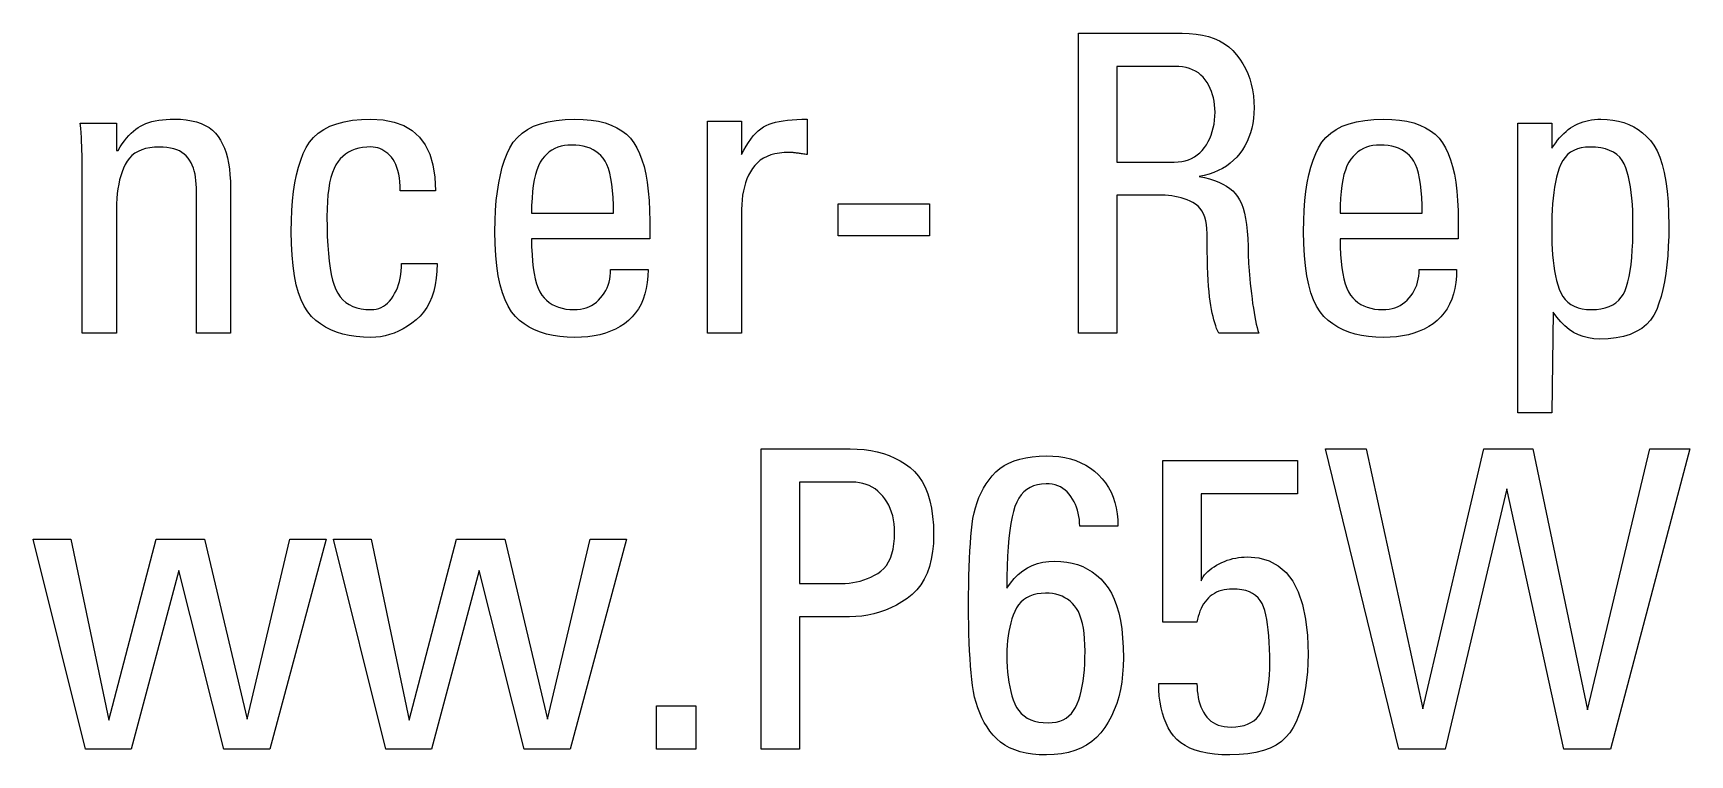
# Model space of a CAD drawing. Header units: inches. Extents: x 0.6 to 61.5, y 0.9 to 41.7.
# Drawn here: x 8.3423 to 8.6742, y 36.6587 to 36.8033 of the extents above; entities that cross this region are included whole.
import ezdxf

# ---------------------------------------------------------------- set-up
doc = ezdxf.new("R2010")
doc.units = ezdxf.units.IN
doc.header["$MEASUREMENT"] = 0
doc.layers.add('ARTWORK', color=2, linetype='Continuous')

msp = doc.modelspace()

# ---------------------------------------------------------------- linework, layer by layer
at = {"layer": 'ARTWORK'}
for points in [[(8.55943, 36.77085), (8.55943, 36.74317), (8.55175, 36.74317), (8.55175, 36.80334), (8.5725, 36.80334), (8.5725, 36.80334), (8.57395, 36.80329), (8.57532, 36.80316), (8.57661, 36.80295), (8.57782, 36.80264), (8.57895, 36.80225), (8.58, 36.80178), (8.58098, 36.80121), (8.58188, 36.80056), (8.58269, 36.79983), (8.58343, 36.799), (8.58343, 36.799), (8.5841, 36.79812), (8.58469, 36.79719), (8.58521, 36.79622), (8.58567, 36.79522), (8.58605, 36.79417), (8.58636, 36.79308), (8.58661, 36.79196), (8.58678, 36.79079), (8.58688, 36.78958), (8.58692, 36.78834), (8.58692, 36.78834), (8.58689, 36.78727), (8.5868, 36.78624), (8.58666, 36.78525), (8.58646, 36.78428), (8.5862, 36.78335), (8.58588, 36.78246), (8.58551, 36.78159), (8.58508, 36.78076), (8.58459, 36.77997), (8.58404, 36.77921), (8.58404, 36.77921), (8.58345, 36.7785), (8.5828, 36.77784), (8.58211, 36.77724), (8.58137, 36.77669), (8.58058, 36.7762), (8.57974, 36.77577), (8.57886, 36.77539), (8.57792, 36.77506), (8.57695, 36.7748), (8.57592, 36.77459), (8.57592, 36.77459), (8.577, 36.77437), (8.57802, 36.77411), (8.57897, 36.77381), (8.57984, 36.77347), (8.58065, 36.77309), (8.58138, 36.77267), (8.58205, 36.77221), (8.58265, 36.77171), (8.58317, 36.77117), (8.58363, 36.77059), (8.58363, 36.77059), (8.58403, 36.76993), (8.5844, 36.76916), (8.58472, 36.76828), (8.585, 36.76728), (8.58523, 36.76617), (8.58542, 36.76495), (8.58557, 36.76361), (8.58568, 36.76216), (8.58574, 36.7606), (8.58577, 36.75892), (8.58577, 36.75892), (8.58577, 36.75839), (8.58579, 36.75781), (8.58582, 36.75717), (8.58586, 36.75647), (8.58592, 36.75572), (8.58598, 36.75492), (8.58606, 36.75406), (8.58615, 36.75314), (8.58626, 36.75217), (8.58638, 36.75114), (8.58638, 36.75114), (8.58651, 36.75011), (8.58664, 36.74913), (8.58678, 36.7482), (8.58692, 36.74732), (8.58707, 36.7465), (8.58721, 36.74573), (8.58737, 36.74501), (8.58752, 36.74434), (8.58768, 36.74373), (8.58785, 36.74317), (8.57985, 36.74317), (8.57985, 36.74317), (8.57964, 36.74362), (8.57943, 36.74412), (8.57924, 36.74466), (8.57906, 36.74524), (8.57888, 36.74586), (8.57871, 36.74652), (8.57856, 36.74722), (8.57841, 36.74797), (8.57827, 36.74876), (8.57814, 36.74959), (8.57814, 36.74959), (8.57802, 36.75049), (8.57791, 36.75149), (8.57782, 36.7526), (8.57773, 36.7538), (8.57767, 36.75511), (8.57761, 36.75653), (8.57757, 36.75804), (8.57754, 36.75965), (8.57752, 36.76137), (8.57752, 36.76318), (8.57752, 36.76318), (8.57749, 36.7641), (8.5774, 36.76495), (8.57726, 36.76573), (8.57706, 36.76645), (8.5768, 36.7671), (8.57649, 36.76769), (8.57612, 36.76821), (8.5757, 36.76867), (8.57522, 36.76906), (8.57468, 36.76938), (8.57468, 36.76938), (8.57411, 36.76966), (8.57353, 36.7699), (8.57293, 36.77012), (8.57232, 36.77032), (8.5717, 36.77048), (8.57107, 36.77061), (8.57043, 36.77072), (8.56977, 36.77079), (8.5691, 36.77084), (8.56842, 36.77085), (8.55943, 36.77085), (8.55943, 36.77085)], [(8.55943, 36.7775), (8.57092, 36.7775), (8.57092, 36.7775), (8.57169, 36.77753), (8.57242, 36.77762), (8.57311, 36.77776), (8.57377, 36.77796), (8.57439, 36.77822), (8.57498, 36.77854), (8.57553, 36.77891), (8.57605, 36.77934), (8.57653, 36.77983), (8.57697, 36.78038), (8.57697, 36.78038), (8.57737, 36.78097), (8.57773, 36.78159), (8.57805, 36.78224), (8.57833, 36.78291), (8.57856, 36.78361), (8.57876, 36.78434), (8.57891, 36.78509), (8.57901, 36.78587), (8.57908, 36.78668), (8.5791, 36.78752), (8.5791, 36.78752), (8.57908, 36.78825), (8.57902, 36.78897), (8.57892, 36.78967), (8.57878, 36.79034), (8.5786, 36.791), (8.57839, 36.79164), (8.57813, 36.79225), (8.57783, 36.79285), (8.5775, 36.79342), (8.57713, 36.79398), (8.57713, 36.79398), (8.57672, 36.79449), (8.57626, 36.79494), (8.57576, 36.79535), (8.57521, 36.7957), (8.57462, 36.79599), (8.57399, 36.79624), (8.57331, 36.79643), (8.57259, 36.79656), (8.57182, 36.79664), (8.57102, 36.79667), (8.55943, 36.79667), (8.55943, 36.7775)], [(8.37501, 36.74317), (8.37501, 36.77234), (8.37501, 36.77234), (8.37499, 36.77308), (8.37494, 36.77378), (8.37486, 36.77445), (8.37474, 36.77509), (8.37459, 36.77571), (8.37441, 36.77629), (8.37419, 36.77684), (8.37394, 36.77735), (8.37366, 36.77784), (8.37334, 36.7783), (8.37334, 36.7783), (8.37299, 36.77872), (8.37258, 36.77909), (8.37213, 36.77943), (8.37162, 36.77971), (8.37107, 36.77996), (8.37047, 36.78015), (8.36983, 36.78031), (8.36913, 36.78042), (8.36839, 36.78049), (8.36759, 36.78051), (8.36759, 36.78051), (8.36661, 36.78047), (8.36569, 36.78037), (8.36484, 36.78019), (8.36406, 36.77995), (8.36334, 36.77963), (8.36269, 36.77925), (8.36211, 36.77879), (8.36159, 36.77827), (8.36114, 36.77767), (8.36076, 36.77701), (8.36076, 36.77701), (8.36043, 36.77629), (8.36013, 36.77553), (8.35987, 36.77473), (8.35964, 36.7739), (8.35945, 36.77303), (8.35929, 36.77212), (8.35917, 36.77117), (8.35908, 36.77018), (8.35903, 36.76915), (8.35901, 36.76809), (8.35901, 36.74317), (8.35216, 36.74317), (8.35216, 36.77651), (8.35216, 36.77651), (8.35216, 36.7773), (8.35215, 36.77811), (8.35213, 36.77894), (8.3521, 36.77979), (8.35207, 36.78065), (8.35202, 36.78154), (8.35197, 36.78244), (8.35191, 36.78336), (8.35184, 36.7843), (8.35176, 36.78526), (8.35901, 36.78526), (8.35901, 36.77984), (8.35934, 36.77984), (8.35934, 36.77984), (8.35975, 36.78052), (8.36016, 36.78116), (8.36059, 36.78175), (8.36102, 36.7823), (8.36147, 36.78281), (8.36192, 36.78328), (8.36239, 36.7837), (8.36286, 36.78408), (8.36335, 36.78442), (8.36384, 36.78472), (8.36384, 36.78472), (8.36436, 36.78498), (8.36491, 36.78521), (8.3655, 36.78542), (8.36612, 36.7856), (8.36678, 36.78575), (8.36747, 36.78587), (8.3682, 36.78597), (8.36896, 36.78604), (8.36976, 36.78608), (8.37059, 36.78609), (8.37059, 36.78609), (8.37182, 36.78606), (8.37297, 36.78595), (8.37404, 36.78578), (8.37503, 36.78554), (8.37595, 36.78523), (8.37679, 36.78485), (8.37756, 36.7844), (8.37824, 36.78388), (8.37885, 36.78329), (8.37937, 36.78263), (8.37937, 36.78263), (8.37984, 36.78191), (8.38026, 36.78111), (8.38064, 36.78025), (8.38096, 36.77933), (8.38123, 36.77833), (8.38145, 36.77727), (8.38162, 36.77614), (8.38175, 36.77494), (8.38182, 36.77367), (8.38184, 36.77234), (8.38184, 36.74317), (8.37501, 36.74317), (8.37501, 36.74317)], [(8.41584, 36.77175), (8.41584, 36.77175), (8.41582, 36.77266), (8.41577, 36.77352), (8.41568, 36.77432), (8.41556, 36.77508), (8.4154, 36.77577), (8.41521, 36.77642), (8.41498, 36.77701), (8.41472, 36.77755), (8.41442, 36.77803), (8.41409, 36.77846), (8.41409, 36.77846), (8.41373, 36.77885), (8.41336, 36.7792), (8.41298, 36.7795), (8.41259, 36.77977), (8.41219, 36.78), (8.41178, 36.78018), (8.41135, 36.78033), (8.41091, 36.78043), (8.41046, 36.78049), (8.41, 36.78052), (8.41, 36.78052), (8.40914, 36.78049), (8.40833, 36.7804), (8.40755, 36.78025), (8.40682, 36.78005), (8.40614, 36.77978), (8.4055, 36.77946), (8.40491, 36.77908), (8.40436, 36.77864), (8.40385, 36.77814), (8.40339, 36.77759), (8.40339, 36.77759), (8.40297, 36.77695), (8.40259, 36.77621), (8.40226, 36.77537), (8.40197, 36.77442), (8.40172, 36.77336), (8.40152, 36.7722), (8.40137, 36.77094), (8.40126, 36.76956), (8.40119, 36.76809), (8.40117, 36.7665), (8.40117, 36.7665), (8.40119, 36.76447), (8.40124, 36.76256), (8.40133, 36.76079), (8.40146, 36.75914), (8.40162, 36.75762), (8.40181, 36.75623), (8.40205, 36.75497), (8.40232, 36.75384), (8.40262, 36.75284), (8.40296, 36.75196), (8.40296, 36.75196), (8.40335, 36.75119), (8.40382, 36.75051), (8.40435, 36.7499), (8.40495, 36.74937), (8.40562, 36.74893), (8.40636, 36.74857), (8.40716, 36.74828), (8.40804, 36.74808), (8.40899, 36.74796), (8.41, 36.74792), (8.41, 36.74792), (8.41054, 36.74795), (8.41106, 36.74803), (8.41156, 36.74816), (8.41203, 36.74835), (8.41248, 36.74859), (8.41291, 36.74889), (8.41332, 36.74924), (8.41371, 36.74964), (8.41408, 36.75009), (8.41442, 36.7506), (8.41442, 36.7506), (8.41474, 36.75114), (8.41503, 36.75171), (8.41528, 36.7523), (8.4155, 36.75293), (8.41568, 36.75357), (8.41583, 36.75424), (8.41595, 36.75494), (8.41603, 36.75566), (8.41608, 36.7564), (8.4161, 36.75717), (8.42325, 36.75717), (8.42325, 36.75717), (8.42321, 36.75565), (8.42308, 36.75421), (8.42287, 36.75286), (8.42258, 36.7516), (8.4222, 36.75043), (8.42173, 36.74934), (8.42118, 36.74834), (8.42055, 36.74742), (8.41982, 36.74659), (8.41902, 36.74585), (8.41902, 36.74585), (8.41816, 36.74518), (8.41729, 36.74459), (8.41642, 36.74406), (8.41553, 36.74361), (8.41464, 36.74322), (8.41373, 36.74291), (8.41281, 36.74266), (8.41189, 36.74249), (8.41095, 36.74238), (8.41, 36.74235), (8.41, 36.74235), (8.40847, 36.74239), (8.40702, 36.74252), (8.40564, 36.74273), (8.40434, 36.74302), (8.40311, 36.7434), (8.40196, 36.74386), (8.40088, 36.7444), (8.39988, 36.74504), (8.39895, 36.74575), (8.3981, 36.74656), (8.3981, 36.74656), (8.39732, 36.74748), (8.39663, 36.74858), (8.39601, 36.74986), (8.39548, 36.7513), (8.39503, 36.75291), (8.39467, 36.7547), (8.39438, 36.75666), (8.39418, 36.7588), (8.39406, 36.7611), (8.39402, 36.76359), (8.39402, 36.76359), (8.39405, 36.76575), (8.39414, 36.7678), (8.39428, 36.76975), (8.39449, 36.7716), (8.39476, 36.77333), (8.39509, 36.77496), (8.39548, 36.77647), (8.39593, 36.77788), (8.39644, 36.77918), (8.39702, 36.78038), (8.39702, 36.78038), (8.39768, 36.78146), (8.39849, 36.78244), (8.39944, 36.78329), (8.40053, 36.78404), (8.40176, 36.78466), (8.40313, 36.78518), (8.40464, 36.78557), (8.40629, 36.78586), (8.40808, 36.78603), (8.41, 36.78609), (8.41, 36.78609), (8.41246, 36.78594), (8.41465, 36.78551), (8.41659, 36.7848), (8.41827, 36.78379), (8.4197, 36.7825), (8.42086, 36.78093), (8.42177, 36.77906), (8.42242, 36.77691), (8.4228, 36.77448), (8.42293, 36.77175), (8.41584, 36.77175), (8.41584, 36.77175)], [(8.44217, 36.76209), (8.44217, 36.76209), (8.44219, 36.76049), (8.44226, 36.75899), (8.44236, 36.75759), (8.44251, 36.75631), (8.44269, 36.75513), (8.44292, 36.75406), (8.44319, 36.7531), (8.44351, 36.75224), (8.44386, 36.75149), (8.44426, 36.75084), (8.44426, 36.75084), (8.4447, 36.75029), (8.44518, 36.74979), (8.44571, 36.74935), (8.44629, 36.74897), (8.44691, 36.74865), (8.44758, 36.74839), (8.44829, 36.74818), (8.44904, 36.74803), (8.44984, 36.74794), (8.45069, 36.74791), (8.45069, 36.74791), (8.45134, 36.74794), (8.45196, 36.74801), (8.45256, 36.74813), (8.45313, 36.74829), (8.45367, 36.7485), (8.45419, 36.74876), (8.45469, 36.74906), (8.45515, 36.74941), (8.45559, 36.74981), (8.45601, 36.75025), (8.45601, 36.75025), (8.45639, 36.75073), (8.45673, 36.75123), (8.45703, 36.75174), (8.45729, 36.75228), (8.45751, 36.75284), (8.45769, 36.75341), (8.45783, 36.75401), (8.45793, 36.75463), (8.45799, 36.75527), (8.45801, 36.75593), (8.46551, 36.75593), (8.46551, 36.75593), (8.46547, 36.75461), (8.46535, 36.75335), (8.46515, 36.75217), (8.46488, 36.75105), (8.46453, 36.75), (8.4641, 36.74902), (8.46359, 36.7481), (8.463, 36.74725), (8.46233, 36.74646), (8.46159, 36.74575), (8.46159, 36.74575), (8.46078, 36.7451), (8.45991, 36.74452), (8.45898, 36.74401), (8.45799, 36.74357), (8.45695, 36.74319), (8.45585, 36.74289), (8.45468, 36.74265), (8.45346, 36.74248), (8.45218, 36.74238), (8.45084, 36.74234), (8.45084, 36.74234), (8.44931, 36.74239), (8.44786, 36.74251), (8.44648, 36.74272), (8.44517, 36.74302), (8.44394, 36.7434), (8.44279, 36.74386), (8.44171, 36.74441), (8.44071, 36.74504), (8.43978, 36.74575), (8.43892, 36.74655), (8.43892, 36.74655), (8.43815, 36.74748), (8.43746, 36.74858), (8.43685, 36.74985), (8.43632, 36.75129), (8.43587, 36.75291), (8.4355, 36.7547), (8.43521, 36.75666), (8.435, 36.75879), (8.43488, 36.7611), (8.43484, 36.76358), (8.43484, 36.76358), (8.43487, 36.76575), (8.43496, 36.76781), (8.43511, 36.76976), (8.43532, 36.7716), (8.43559, 36.77333), (8.43592, 36.77496), (8.43631, 36.77647), (8.43676, 36.77788), (8.43727, 36.77918), (8.43784, 36.78037), (8.43784, 36.78037), (8.43851, 36.78146), (8.43932, 36.78243), (8.44027, 36.78329), (8.44136, 36.78403), (8.44259, 36.78466), (8.44396, 36.78517), (8.44547, 36.78557), (8.44712, 36.78585), (8.44891, 36.78602), (8.45084, 36.78608), (8.45084, 36.78608), (8.45252, 36.78603), (8.45409, 36.78589), (8.45555, 36.78566), (8.4569, 36.78533), (8.45814, 36.7849), (8.45927, 36.78438), (8.46028, 36.78377), (8.46119, 36.78306), (8.46199, 36.78226), (8.46267, 36.78136), (8.46267, 36.78136), (8.46327, 36.78035), (8.46381, 36.77921), (8.46429, 36.77795), (8.4647, 36.77657), (8.46505, 36.77506), (8.46533, 36.77343), (8.46555, 36.77168), (8.46571, 36.7698), (8.46581, 36.76779), (8.46584, 36.76566), (8.46584, 36.76209), (8.44217, 36.76209), (8.44217, 36.76209)], [(8.48426, 36.77901), (8.48426, 36.77901), (8.4847, 36.77988), (8.48515, 36.78069), (8.48562, 36.78144), (8.48609, 36.78211), (8.48658, 36.78272), (8.48707, 36.78327), (8.48758, 36.78375), (8.4881, 36.78417), (8.48864, 36.78452), (8.48918, 36.78481), (8.48918, 36.78481), (8.48976, 36.78506), (8.49039, 36.78527), (8.49107, 36.78546), (8.49181, 36.78563), (8.49261, 36.78577), (8.49346, 36.78589), (8.49437, 36.78598), (8.49533, 36.78604), (8.49635, 36.78608), (8.49742, 36.78609), (8.49742, 36.77901), (8.49742, 36.77901), (8.49717, 36.77904), (8.49694, 36.77907), (8.49671, 36.7791), (8.49648, 36.77914), (8.49626, 36.77916), (8.49605, 36.77919), (8.49584, 36.77922), (8.49564, 36.77925), (8.49545, 36.77927), (8.49526, 36.7793), (8.49526, 36.7793), (8.49508, 36.77932), (8.49491, 36.77935), (8.49474, 36.77936), (8.49458, 36.77938), (8.49443, 36.77939), (8.49428, 36.77941), (8.49414, 36.77941), (8.49401, 36.77942), (8.49388, 36.77942), (8.49376, 36.77943), (8.49376, 36.77943), (8.49276, 36.77939), (8.49182, 36.7793), (8.49093, 36.77914), (8.49011, 36.77891), (8.48935, 36.77862), (8.48864, 36.77827), (8.488, 36.77785), (8.48741, 36.77737), (8.48688, 36.77683), (8.48642, 36.77622), (8.48642, 36.77622), (8.48601, 36.77556), (8.48564, 36.77486), (8.48532, 36.77413), (8.48504, 36.77336), (8.4848, 36.77256), (8.48461, 36.77172), (8.48446, 36.77085), (8.48435, 36.76994), (8.48429, 36.76899), (8.48426, 36.76801), (8.48426, 36.74318), (8.47743, 36.74318), (8.47743, 36.78566), (8.48426, 36.78566), (8.48426, 36.77901), (8.48426, 36.77901)], [(8.60417, 36.76209), (8.60417, 36.76209), (8.60419, 36.76049), (8.60426, 36.75899), (8.60436, 36.75759), (8.60451, 36.75631), (8.60469, 36.75513), (8.60492, 36.75406), (8.60519, 36.7531), (8.60551, 36.75224), (8.60586, 36.75149), (8.60626, 36.75084), (8.60626, 36.75084), (8.6067, 36.75029), (8.60718, 36.74979), (8.60771, 36.74935), (8.60829, 36.74897), (8.60891, 36.74865), (8.60958, 36.74839), (8.61029, 36.74818), (8.61104, 36.74803), (8.61184, 36.74794), (8.61269, 36.74791), (8.61269, 36.74791), (8.61334, 36.74794), (8.61396, 36.74801), (8.61456, 36.74813), (8.61513, 36.74829), (8.61567, 36.7485), (8.61619, 36.74876), (8.61669, 36.74906), (8.61715, 36.74941), (8.61759, 36.74981), (8.61801, 36.75025), (8.61801, 36.75025), (8.61839, 36.75073), (8.61873, 36.75123), (8.61903, 36.75174), (8.61929, 36.75228), (8.61951, 36.75284), (8.61969, 36.75341), (8.61983, 36.75401), (8.61993, 36.75463), (8.61999, 36.75527), (8.62001, 36.75593), (8.62751, 36.75593), (8.62751, 36.75593), (8.62747, 36.75461), (8.62735, 36.75335), (8.62715, 36.75217), (8.62688, 36.75105), (8.62653, 36.75), (8.6261, 36.74902), (8.62559, 36.7481), (8.625, 36.74725), (8.62433, 36.74646), (8.62359, 36.74575), (8.62359, 36.74575), (8.62278, 36.7451), (8.62191, 36.74452), (8.62098, 36.74401), (8.61999, 36.74357), (8.61895, 36.74319), (8.61785, 36.74289), (8.61668, 36.74265), (8.61546, 36.74248), (8.61418, 36.74238), (8.61284, 36.74234), (8.61284, 36.74234), (8.61131, 36.74239), (8.60986, 36.74251), (8.60848, 36.74272), (8.60717, 36.74302), (8.60594, 36.7434), (8.60479, 36.74386), (8.60371, 36.74441), (8.60271, 36.74504), (8.60178, 36.74575), (8.60092, 36.74655), (8.60092, 36.74655), (8.60015, 36.74748), (8.59946, 36.74858), (8.59885, 36.74985), (8.59832, 36.75129), (8.59787, 36.75291), (8.5975, 36.7547), (8.59721, 36.75666), (8.597, 36.75879), (8.59688, 36.7611), (8.59684, 36.76358), (8.59684, 36.76358), (8.59687, 36.76575), (8.59696, 36.76781), (8.59711, 36.76976), (8.59732, 36.7716), (8.59759, 36.77333), (8.59792, 36.77496), (8.59831, 36.77647), (8.59876, 36.77788), (8.59927, 36.77918), (8.59984, 36.78037), (8.59984, 36.78037), (8.60051, 36.78146), (8.60132, 36.78243), (8.60227, 36.78329), (8.60336, 36.78403), (8.60459, 36.78466), (8.60596, 36.78517), (8.60747, 36.78557), (8.60912, 36.78585), (8.61091, 36.78602), (8.61284, 36.78608), (8.61284, 36.78608), (8.61452, 36.78603), (8.61609, 36.78589), (8.61755, 36.78566), (8.6189, 36.78533), (8.62014, 36.7849), (8.62127, 36.78438), (8.62228, 36.78377), (8.62319, 36.78306), (8.62399, 36.78226), (8.62467, 36.78136), (8.62467, 36.78136), (8.62527, 36.78035), (8.62581, 36.77921), (8.62629, 36.77795), (8.6267, 36.77657), (8.62705, 36.77506), (8.62733, 36.77343), (8.62755, 36.77168), (8.62771, 36.7698), (8.62781, 36.76779), (8.62784, 36.76566), (8.62784, 36.76209), (8.60417, 36.76209), (8.60417, 36.76209)], [(8.64659, 36.78026), (8.64659, 36.78026), (8.64696, 36.78083), (8.64735, 36.78137), (8.64774, 36.78188), (8.64815, 36.78236), (8.64856, 36.78281), (8.64899, 36.78323), (8.64943, 36.78363), (8.64987, 36.78399), (8.65033, 36.78433), (8.6508, 36.78464), (8.6508, 36.78464), (8.65128, 36.78491), (8.65178, 36.78516), (8.6523, 36.78537), (8.65284, 36.78556), (8.65339, 36.78572), (8.65396, 36.78585), (8.65455, 36.78595), (8.65516, 36.78602), (8.65578, 36.78607), (8.65642, 36.78608), (8.65642, 36.78608), (8.65765, 36.78604), (8.65882, 36.78591), (8.65994, 36.7857), (8.66101, 36.7854), (8.66203, 36.78502), (8.66299, 36.78455), (8.66391, 36.78399), (8.66477, 36.78335), (8.66558, 36.78262), (8.66634, 36.7818), (8.66634, 36.7818), (8.66704, 36.78087), (8.66767, 36.77976), (8.66822, 36.77848), (8.6687, 36.77703), (8.6691, 36.77541), (8.66943, 36.77362), (8.66969, 36.77166), (8.66987, 36.76953), (8.66998, 36.76723), (8.67002, 36.76476), (8.67002, 36.76476), (8.67, 36.76264), (8.66992, 36.76062), (8.6698, 36.7587), (8.66963, 36.75687), (8.66941, 36.75514), (8.66914, 36.75351), (8.66882, 36.75197), (8.66846, 36.75054), (8.66805, 36.7492), (8.66759, 36.74796), (8.66759, 36.74796), (8.66704, 36.74683), (8.66636, 36.74581), (8.66555, 36.74492), (8.6646, 36.74415), (8.66351, 36.7435), (8.6623, 36.74296), (8.66095, 36.74255), (8.65946, 36.74225), (8.65785, 36.74207), (8.6561, 36.74201), (8.6561, 36.74201), (8.65499, 36.74207), (8.65391, 36.74223), (8.65288, 36.7425), (8.6519, 36.74287), (8.65095, 36.74336), (8.65005, 36.74395), (8.64919, 36.74466), (8.64837, 36.74547), (8.64759, 36.74639), (8.64685, 36.74742), (8.64659, 36.72725), (8.63976, 36.72725), (8.63976, 36.78526), (8.64659, 36.78526), (8.64659, 36.78026), (8.64659, 36.78026)], [(8.45859, 36.76726), (8.45859, 36.76726), (8.45857, 36.76888), (8.45851, 36.77038), (8.4584, 36.77176), (8.45826, 36.77304), (8.45807, 36.7742), (8.45784, 36.77524), (8.45757, 36.77617), (8.45726, 36.77699), (8.45691, 36.77769), (8.45652, 36.77828), (8.45652, 36.77828), (8.45608, 36.77878), (8.45559, 36.77923), (8.45507, 36.77962), (8.4545, 36.77997), (8.45389, 36.78026), (8.45324, 36.78049), (8.45254, 36.78068), (8.4518, 36.78081), (8.45101, 36.78089), (8.45019, 36.78091), (8.45019, 36.78091), (8.44945, 36.78089), (8.44874, 36.7808), (8.44807, 36.78066), (8.44744, 36.78046), (8.44683, 36.7802), (8.44626, 36.77989), (8.44572, 36.77952), (8.44522, 36.77909), (8.44475, 36.77861), (8.44431, 36.77807), (8.44431, 36.77807), (8.4439, 36.77744), (8.44354, 36.77672), (8.44322, 36.77589), (8.44294, 36.77497), (8.44271, 36.77394), (8.44251, 36.7728), (8.44236, 36.77157), (8.44226, 36.77023), (8.44219, 36.7688), (8.44217, 36.76726), (8.45859, 36.76726)], [(8.62059, 36.76726), (8.62059, 36.76726), (8.62057, 36.76888), (8.62051, 36.77038), (8.6204, 36.77176), (8.62026, 36.77304), (8.62007, 36.7742), (8.61984, 36.77524), (8.61957, 36.77617), (8.61926, 36.77699), (8.61891, 36.77769), (8.61852, 36.77828), (8.61852, 36.77828), (8.61808, 36.77878), (8.61759, 36.77923), (8.61707, 36.77962), (8.6165, 36.77997), (8.61589, 36.78026), (8.61524, 36.78049), (8.61454, 36.78068), (8.6138, 36.78081), (8.61301, 36.78089), (8.61219, 36.78091), (8.61219, 36.78091), (8.61145, 36.78089), (8.61074, 36.7808), (8.61007, 36.78066), (8.60944, 36.78046), (8.60883, 36.7802), (8.60826, 36.77989), (8.60772, 36.77952), (8.60722, 36.77909), (8.60675, 36.77861), (8.60631, 36.77807), (8.60631, 36.77807), (8.6059, 36.77744), (8.60554, 36.77672), (8.60522, 36.77589), (8.60494, 36.77497), (8.60471, 36.77394), (8.60451, 36.7728), (8.60436, 36.77157), (8.60426, 36.77023), (8.60419, 36.7688), (8.60417, 36.76726), (8.62059, 36.76726)], [(8.66284, 36.76493), (8.66284, 36.76493), (8.66283, 36.76635), (8.66278, 36.7677), (8.66271, 36.769), (8.66261, 36.77023), (8.66249, 36.7714), (8.66233, 36.77251), (8.66215, 36.77356), (8.66193, 36.77454), (8.66169, 36.77547), (8.66142, 36.77633), (8.66142, 36.77633), (8.6611, 36.77712), (8.66068, 36.77783), (8.66018, 36.77846), (8.6596, 36.779), (8.65892, 36.77946), (8.65816, 36.77984), (8.65732, 36.78013), (8.65638, 36.78034), (8.65536, 36.78047), (8.65426, 36.78051), (8.65426, 36.78051), (8.65334, 36.78047), (8.65249, 36.78034), (8.6517, 36.78013), (8.65098, 36.77983), (8.65033, 36.77945), (8.64974, 36.77898), (8.64922, 36.77843), (8.64877, 36.77779), (8.64838, 36.77706), (8.64806, 36.77625), (8.64806, 36.77625), (8.64778, 36.77538), (8.64753, 36.77445), (8.64731, 36.77348), (8.64712, 36.77247), (8.64696, 36.7714), (8.64682, 36.77028), (8.64672, 36.76912), (8.64665, 36.76791), (8.6466, 36.76664), (8.64659, 36.76533), (8.64659, 36.76242), (8.64659, 36.76242), (8.6466, 36.76119), (8.64665, 36.76001), (8.64672, 36.75887), (8.64682, 36.75777), (8.64696, 36.75671), (8.64712, 36.75569), (8.64731, 36.75472), (8.64753, 36.75378), (8.64778, 36.75289), (8.64806, 36.75204), (8.64806, 36.75204), (8.64838, 36.75126), (8.64878, 36.75056), (8.64925, 36.74994), (8.64978, 36.74941), (8.65039, 36.74895), (8.65107, 36.74858), (8.65183, 36.74829), (8.65265, 36.74808), (8.65354, 36.74796), (8.65451, 36.74792), (8.65451, 36.74792), (8.6555, 36.74795), (8.65643, 36.74807), (8.65729, 36.74826), (8.65807, 36.74853), (8.65878, 36.74888), (8.65943, 36.7493), (8.65999, 36.7498), (8.66049, 36.75038), (8.66092, 36.75103), (8.66127, 36.75176), (8.66127, 36.75176), (8.66157, 36.75258), (8.66183, 36.75351), (8.66207, 36.75455), (8.66227, 36.7557), (8.66245, 36.75697), (8.66259, 36.75834), (8.6627, 36.75982), (8.66278, 36.76141), (8.66282, 36.76312), (8.66284, 36.76493)], [(8.50359, 36.7691), (8.52192, 36.7691), (8.52192, 36.76268), (8.50359, 36.76268), (8.50359, 36.7691), (8.50359, 36.7691)], [(8.48814, 36.65984), (8.48814, 36.72), (8.50597, 36.72), (8.50597, 36.72), (8.50742, 36.71997), (8.50881, 36.71985), (8.51015, 36.71967), (8.51143, 36.7194), (8.51266, 36.71907), (8.51384, 36.71865), (8.51497, 36.71817), (8.51604, 36.7176), (8.51706, 36.71697), (8.51803, 36.71625), (8.51803, 36.71625), (8.51892, 36.71544), (8.51972, 36.71452), (8.52042, 36.71347), (8.52103, 36.71231), (8.52155, 36.71102), (8.52197, 36.70962), (8.5223, 36.7081), (8.52253, 36.70647), (8.52268, 36.70471), (8.52272, 36.70284), (8.52272, 36.70284), (8.52267, 36.70107), (8.52251, 36.69942), (8.52225, 36.69787), (8.52188, 36.69643), (8.52141, 36.6951), (8.52083, 36.69387), (8.52014, 36.69275), (8.51935, 36.69174), (8.51845, 36.69084), (8.51744, 36.69004), (8.51744, 36.69004), (8.51638, 36.68934), (8.51529, 36.68871), (8.51418, 36.68816), (8.51305, 36.68768), (8.51191, 36.68727), (8.51074, 36.68694), (8.50956, 36.68668), (8.50836, 36.6865), (8.50714, 36.68639), (8.5059, 36.68635), (8.49582, 36.68635), (8.49582, 36.65984), (8.48814, 36.65984), (8.48814, 36.65984)], [(8.52974, 36.68855), (8.52974, 36.68855), (8.52974, 36.69063), (8.52976, 36.69261), (8.5298, 36.6945), (8.52985, 36.69628), (8.52991, 36.69797), (8.52999, 36.69956), (8.53008, 36.70105), (8.53018, 36.70245), (8.5303, 36.70374), (8.53043, 36.70494), (8.53043, 36.70494), (8.5306, 36.70607), (8.53082, 36.70716), (8.53109, 36.70822), (8.53142, 36.70925), (8.5318, 36.71024), (8.53223, 36.71119), (8.53271, 36.7121), (8.53325, 36.71298), (8.53383, 36.71383), (8.53447, 36.71463), (8.53447, 36.71463), (8.53518, 36.71538), (8.53597, 36.71606), (8.53685, 36.71665), (8.53781, 36.71717), (8.53885, 36.71761), (8.53997, 36.71796), (8.54118, 36.71824), (8.54248, 36.71844), (8.54386, 36.71856), (8.54532, 36.7186), (8.54532, 36.7186), (8.54661, 36.71856), (8.54784, 36.71845), (8.54902, 36.71826), (8.55015, 36.71799), (8.55122, 36.71765), (8.55224, 36.71723), (8.55321, 36.71673), (8.55412, 36.71616), (8.55497, 36.71552), (8.55578, 36.7148), (8.55578, 36.7148), (8.55651, 36.71401), (8.55717, 36.71317), (8.55775, 36.71228), (8.55826, 36.71133), (8.55868, 36.71033), (8.55903, 36.70927), (8.5593, 36.70816), (8.5595, 36.707), (8.55961, 36.70578), (8.55965, 36.70451), (8.55199, 36.70451), (8.55199, 36.70451), (8.55197, 36.70518), (8.55192, 36.70584), (8.55183, 36.70648), (8.55171, 36.7071), (8.55155, 36.7077), (8.55136, 36.70829), (8.55113, 36.70886), (8.55087, 36.70941), (8.55057, 36.70995), (8.55024, 36.71046), (8.55024, 36.71046), (8.54987, 36.71095), (8.54948, 36.71138), (8.54905, 36.71176), (8.5486, 36.71209), (8.54811, 36.71237), (8.5476, 36.7126), (8.54705, 36.71278), (8.54648, 36.7129), (8.54587, 36.71298), (8.54524, 36.71301), (8.54524, 36.71301), (8.54435, 36.71296), (8.54352, 36.71282), (8.54275, 36.7126), (8.54204, 36.71228), (8.54139, 36.71187), (8.5408, 36.71137), (8.54026, 36.71078), (8.53979, 36.7101), (8.53937, 36.70933), (8.53901, 36.70846), (8.53901, 36.70846), (8.5387, 36.70748), (8.53843, 36.70636), (8.53818, 36.70508), (8.53797, 36.70366), (8.53779, 36.7021), (8.53765, 36.70039), (8.53753, 36.69853), (8.53745, 36.69653), (8.5374, 36.69438), (8.53739, 36.69209), (8.53739, 36.69209), (8.5381, 36.69312), (8.53887, 36.69404), (8.53969, 36.69485), (8.54057, 36.69556), (8.5415, 36.69615), (8.54249, 36.69664), (8.54353, 36.69702), (8.54463, 36.69729), (8.54578, 36.69745), (8.54699, 36.69751), (8.54699, 36.69751), (8.54821, 36.69746), (8.54939, 36.69733), (8.55051, 36.69711), (8.55158, 36.6968), (8.55261, 36.69641), (8.55358, 36.69592), (8.55451, 36.69535), (8.55538, 36.69469), (8.5562, 36.69394), (8.55697, 36.6931), (8.55697, 36.6931), (8.55769, 36.69216), (8.55833, 36.6911), (8.55889, 36.68991), (8.55938, 36.68859), (8.5598, 36.68716), (8.56013, 36.6856), (8.5604, 36.68392), (8.56059, 36.68211), (8.5607, 36.68018), (8.56074, 36.67813), (8.56074, 36.67813), (8.5607, 36.67645), (8.56059, 36.67483), (8.5604, 36.67327), (8.56014, 36.67178), (8.55981, 36.67034), (8.5594, 36.66897), (8.55891, 36.66767), (8.55835, 36.66643), (8.55772, 36.66525), (8.55701, 36.66413), (8.55701, 36.66413), (8.55623, 36.66309), (8.55536, 36.66217), (8.55441, 36.66135), (8.55337, 36.66064), (8.55224, 36.66004), (8.55103, 36.65955), (8.54973, 36.65916), (8.54834, 36.65889), (8.54687, 36.65873), (8.54532, 36.65867), (8.54532, 36.65867), (8.54389, 36.65871), (8.54254, 36.65883), (8.54128, 36.65903), (8.54009, 36.6593), (8.53898, 36.65966), (8.53795, 36.66009), (8.53701, 36.66061), (8.53614, 36.6612), (8.53536, 36.66187), (8.53465, 36.66262), (8.53465, 36.66262), (8.53401, 36.66343), (8.53342, 36.66429), (8.53288, 36.66518), (8.53239, 36.66612), (8.53195, 36.66709), (8.53156, 36.66811), (8.53122, 36.66916), (8.53094, 36.67026), (8.53071, 36.6714), (8.53053, 36.67258), (8.53053, 36.67258), (8.53038, 36.67381), (8.53024, 36.67513), (8.53012, 36.67653), (8.53002, 36.678), (8.52993, 36.67956), (8.52986, 36.6812), (8.52981, 36.68292), (8.52977, 36.68471), (8.52974, 36.68659), (8.52974, 36.68855), (8.52974, 36.68855)], [(8.59565, 36.71767), (8.59565, 36.71101), (8.57631, 36.71101), (8.57631, 36.69376), (8.57631, 36.69359), (8.57631, 36.69359), (8.57651, 36.69398), (8.57675, 36.69437), (8.57702, 36.69473), (8.57733, 36.69509), (8.57768, 36.69543), (8.57806, 36.69577), (8.57847, 36.69608), (8.57892, 36.69639), (8.5794, 36.69668), (8.57992, 36.69697), (8.57992, 36.69697), (8.58046, 36.69723), (8.58101, 36.69746), (8.58156, 36.69767), (8.58211, 36.69785), (8.58267, 36.698), (8.58324, 36.69812), (8.58381, 36.69822), (8.58438, 36.69829), (8.58496, 36.69833), (8.58555, 36.69834), (8.58555, 36.69834), (8.58786, 36.69815), (8.58993, 36.69756), (8.59176, 36.69659), (8.59334, 36.69523), (8.59468, 36.69348), (8.59578, 36.69134), (8.59663, 36.68881), (8.59724, 36.68589), (8.59761, 36.68258), (8.59773, 36.67888), (8.59773, 36.67888), (8.5977, 36.67707), (8.59761, 36.67534), (8.59746, 36.67368), (8.59726, 36.67209), (8.59699, 36.67058), (8.59667, 36.66915), (8.59628, 36.66779), (8.59584, 36.6665), (8.59534, 36.66529), (8.59479, 36.66416), (8.59479, 36.66416), (8.59412, 36.66312), (8.59332, 36.66219), (8.59239, 36.66136), (8.59132, 36.66065), (8.59012, 36.66005), (8.58878, 36.65955), (8.5873, 36.65917), (8.58569, 36.65889), (8.58395, 36.65873), (8.58206, 36.65867), (8.58206, 36.65867), (8.58047, 36.65871), (8.57897, 36.65883), (8.57759, 36.65902), (8.5763, 36.65928), (8.57513, 36.65962), (8.57405, 36.66004), (8.57309, 36.66053), (8.57222, 36.6611), (8.57147, 36.66175), (8.57081, 36.66247), (8.57081, 36.66247), (8.57024, 36.66325), (8.56973, 36.6641), (8.56928, 36.66501), (8.56889, 36.66597), (8.56856, 36.667), (8.56829, 36.66808), (8.56808, 36.66922), (8.56793, 36.67043), (8.56784, 36.67169), (8.56781, 36.67301), (8.57548, 36.67301), (8.57548, 36.67301), (8.5755, 36.67225), (8.57554, 36.67153), (8.57563, 36.67083), (8.57574, 36.67016), (8.57589, 36.66952), (8.57606, 36.6689), (8.57628, 36.66831), (8.57652, 36.66775), (8.5768, 36.66722), (8.5771, 36.66672), (8.5771, 36.66672), (8.57745, 36.66625), (8.57783, 36.66583), (8.57826, 36.66546), (8.57872, 36.66514), (8.57922, 36.66487), (8.57976, 36.66465), (8.58034, 36.66448), (8.58096, 36.66436), (8.58162, 36.66428), (8.58231, 36.66426), (8.58231, 36.66426), (8.58325, 36.66429), (8.58411, 36.6644), (8.58491, 36.66457), (8.58564, 36.66482), (8.5863, 36.66514), (8.5869, 36.66552), (8.58743, 36.66598), (8.58789, 36.66651), (8.58828, 36.66711), (8.5886, 36.66779), (8.5886, 36.66779), (8.58888, 36.66851), (8.58913, 36.66929), (8.58935, 36.6701), (8.58954, 36.67095), (8.58971, 36.67185), (8.58984, 36.67279), (8.58994, 36.67377), (8.59002, 36.67479), (8.59006, 36.67586), (8.59008, 36.67697), (8.59008, 36.67697), (8.59006, 36.67849), (8.59003, 36.67992), (8.58996, 36.68127), (8.58987, 36.68254), (8.58976, 36.68372), (8.58962, 36.68481), (8.58945, 36.68583), (8.58926, 36.68675), (8.58905, 36.6876), (8.58881, 36.68835), (8.58881, 36.68835), (8.58852, 36.68903), (8.58816, 36.68964), (8.58772, 36.69018), (8.58721, 36.69064), (8.58663, 36.69104), (8.58598, 36.69136), (8.58525, 36.6916), (8.58445, 36.69178), (8.58357, 36.69189), (8.58262, 36.69192), (8.58262, 36.69192), (8.58202, 36.69191), (8.58145, 36.69185), (8.58091, 36.69176), (8.58039, 36.69164), (8.57989, 36.69147), (8.57942, 36.69128), (8.57898, 36.69104), (8.57856, 36.69077), (8.57816, 36.69046), (8.57779, 36.69012), (8.57779, 36.69012), (8.57744, 36.68974), (8.57712, 36.68934), (8.57682, 36.68892), (8.57655, 36.68847), (8.57631, 36.688), (8.57609, 36.6875), (8.5759, 36.68697), (8.57573, 36.68643), (8.57559, 36.68585), (8.57548, 36.68526), (8.56865, 36.68526), (8.56865, 36.71767), (8.59565, 36.71767), (8.59565, 36.71767)], [(8.60124, 36.72001), (8.60939, 36.72001), (8.62071, 36.6679), (8.63294, 36.72001), (8.6428, 36.72001), (8.65375, 36.66767), (8.66622, 36.72001), (8.67424, 36.72001), (8.65832, 36.65984), (8.64899, 36.65984), (8.63757, 36.71201), (8.62524, 36.65984), (8.6159, 36.65984), (8.60124, 36.72001), (8.60124, 36.72001)], [(8.49582, 36.693), (8.50422, 36.693), (8.50422, 36.693), (8.505, 36.69302), (8.50577, 36.69308), (8.50653, 36.69319), (8.50728, 36.69333), (8.50802, 36.69351), (8.50874, 36.69374), (8.50945, 36.694), (8.51016, 36.69431), (8.51085, 36.69466), (8.51153, 36.69504), (8.51153, 36.69504), (8.51217, 36.69549), (8.51274, 36.69603), (8.51325, 36.69664), (8.51369, 36.69734), (8.51406, 36.69812), (8.51436, 36.69898), (8.5146, 36.69992), (8.51477, 36.70095), (8.51487, 36.70206), (8.5149, 36.70325), (8.5149, 36.70325), (8.51488, 36.70414), (8.51481, 36.70498), (8.51469, 36.7058), (8.51452, 36.70658), (8.5143, 36.70733), (8.51404, 36.70804), (8.51373, 36.70872), (8.51338, 36.70937), (8.51298, 36.70998), (8.51253, 36.71056), (8.51253, 36.71056), (8.51204, 36.71109), (8.51152, 36.71156), (8.51098, 36.71197), (8.5104, 36.71233), (8.5098, 36.71264), (8.50918, 36.71289), (8.50852, 36.71309), (8.50784, 36.71322), (8.50714, 36.71331), (8.5064, 36.71334), (8.49582, 36.71334), (8.49582, 36.693)], [(8.34231, 36.70193), (8.34987, 36.70193), (8.35748, 36.66562), (8.36698, 36.70193), (8.37666, 36.70193), (8.3852, 36.6658), (8.39373, 36.70193), (8.40099, 36.70193), (8.38973, 36.65984), (8.38053, 36.65984), (8.37153, 36.69565), (8.36198, 36.65984), (8.35281, 36.65984), (8.34231, 36.70193), (8.34231, 36.70193)], [(8.40248, 36.70193), (8.41003, 36.70193), (8.41764, 36.66562), (8.42714, 36.70193), (8.43682, 36.70193), (8.44537, 36.6658), (8.45389, 36.70193), (8.46116, 36.70193), (8.44989, 36.65984), (8.4407, 36.65984), (8.4317, 36.69565), (8.42214, 36.65984), (8.41298, 36.65984), (8.40248, 36.70193), (8.40248, 36.70193)], [(8.54565, 36.66509), (8.54565, 36.66509), (8.54648, 36.66513), (8.54726, 36.66524), (8.54798, 36.66543), (8.54865, 36.6657), (8.54926, 36.66605), (8.54982, 36.66647), (8.55033, 36.66696), (8.55078, 36.66754), (8.55117, 36.66818), (8.55151, 36.66891), (8.55151, 36.66891), (8.55181, 36.6697), (8.55207, 36.67056), (8.5523, 36.67147), (8.5525, 36.67244), (8.55268, 36.67346), (8.55282, 36.67455), (8.55293, 36.67569), (8.55301, 36.67689), (8.55305, 36.67815), (8.55307, 36.67946), (8.55307, 36.67946), (8.55305, 36.68074), (8.55298, 36.68193), (8.55288, 36.68304), (8.55273, 36.68407), (8.55254, 36.68502), (8.55231, 36.68588), (8.55203, 36.68667), (8.55172, 36.68738), (8.55136, 36.688), (8.55096, 36.68855), (8.55096, 36.68855), (8.55052, 36.68903), (8.55005, 36.68947), (8.54955, 36.68985), (8.54902, 36.69018), (8.54846, 36.69046), (8.54786, 36.69069), (8.54723, 36.69086), (8.54657, 36.69099), (8.54588, 36.69106), (8.54515, 36.69109), (8.54515, 36.69109), (8.54427, 36.69105), (8.54345, 36.69094), (8.54268, 36.69076), (8.54198, 36.6905), (8.54134, 36.69017), (8.54075, 36.68977), (8.54022, 36.6893), (8.53976, 36.68875), (8.53935, 36.68813), (8.539, 36.68744), (8.539, 36.68744), (8.53869, 36.68669), (8.53842, 36.68592), (8.53818, 36.68511), (8.53797, 36.68427), (8.53779, 36.68341), (8.53765, 36.68251), (8.53753, 36.68159), (8.53745, 36.68063), (8.5374, 36.67965), (8.53739, 36.67863), (8.53739, 36.67863), (8.5374, 36.67747), (8.53745, 36.67635), (8.53753, 36.67527), (8.53765, 36.67424), (8.53779, 36.67325), (8.53797, 36.6723), (8.53818, 36.67139), (8.53842, 36.67052), (8.53869, 36.6697), (8.539, 36.66891), (8.539, 36.66891), (8.53935, 36.66818), (8.53978, 36.66754), (8.54027, 36.66696), (8.54083, 36.66647), (8.54147, 36.66605), (8.54217, 36.6657), (8.54293, 36.66543), (8.54377, 36.66524), (8.54468, 36.66513), (8.54565, 36.66509)], [(8.47506, 36.65985), (8.46723, 36.65985), (8.46723, 36.66851), (8.47506, 36.66851), (8.47506, 36.65985), (8.47506, 36.65985)]]:
    msp.add_lwpolyline(points, dxfattribs=at)

doc.saveas('drawing.dxf')
